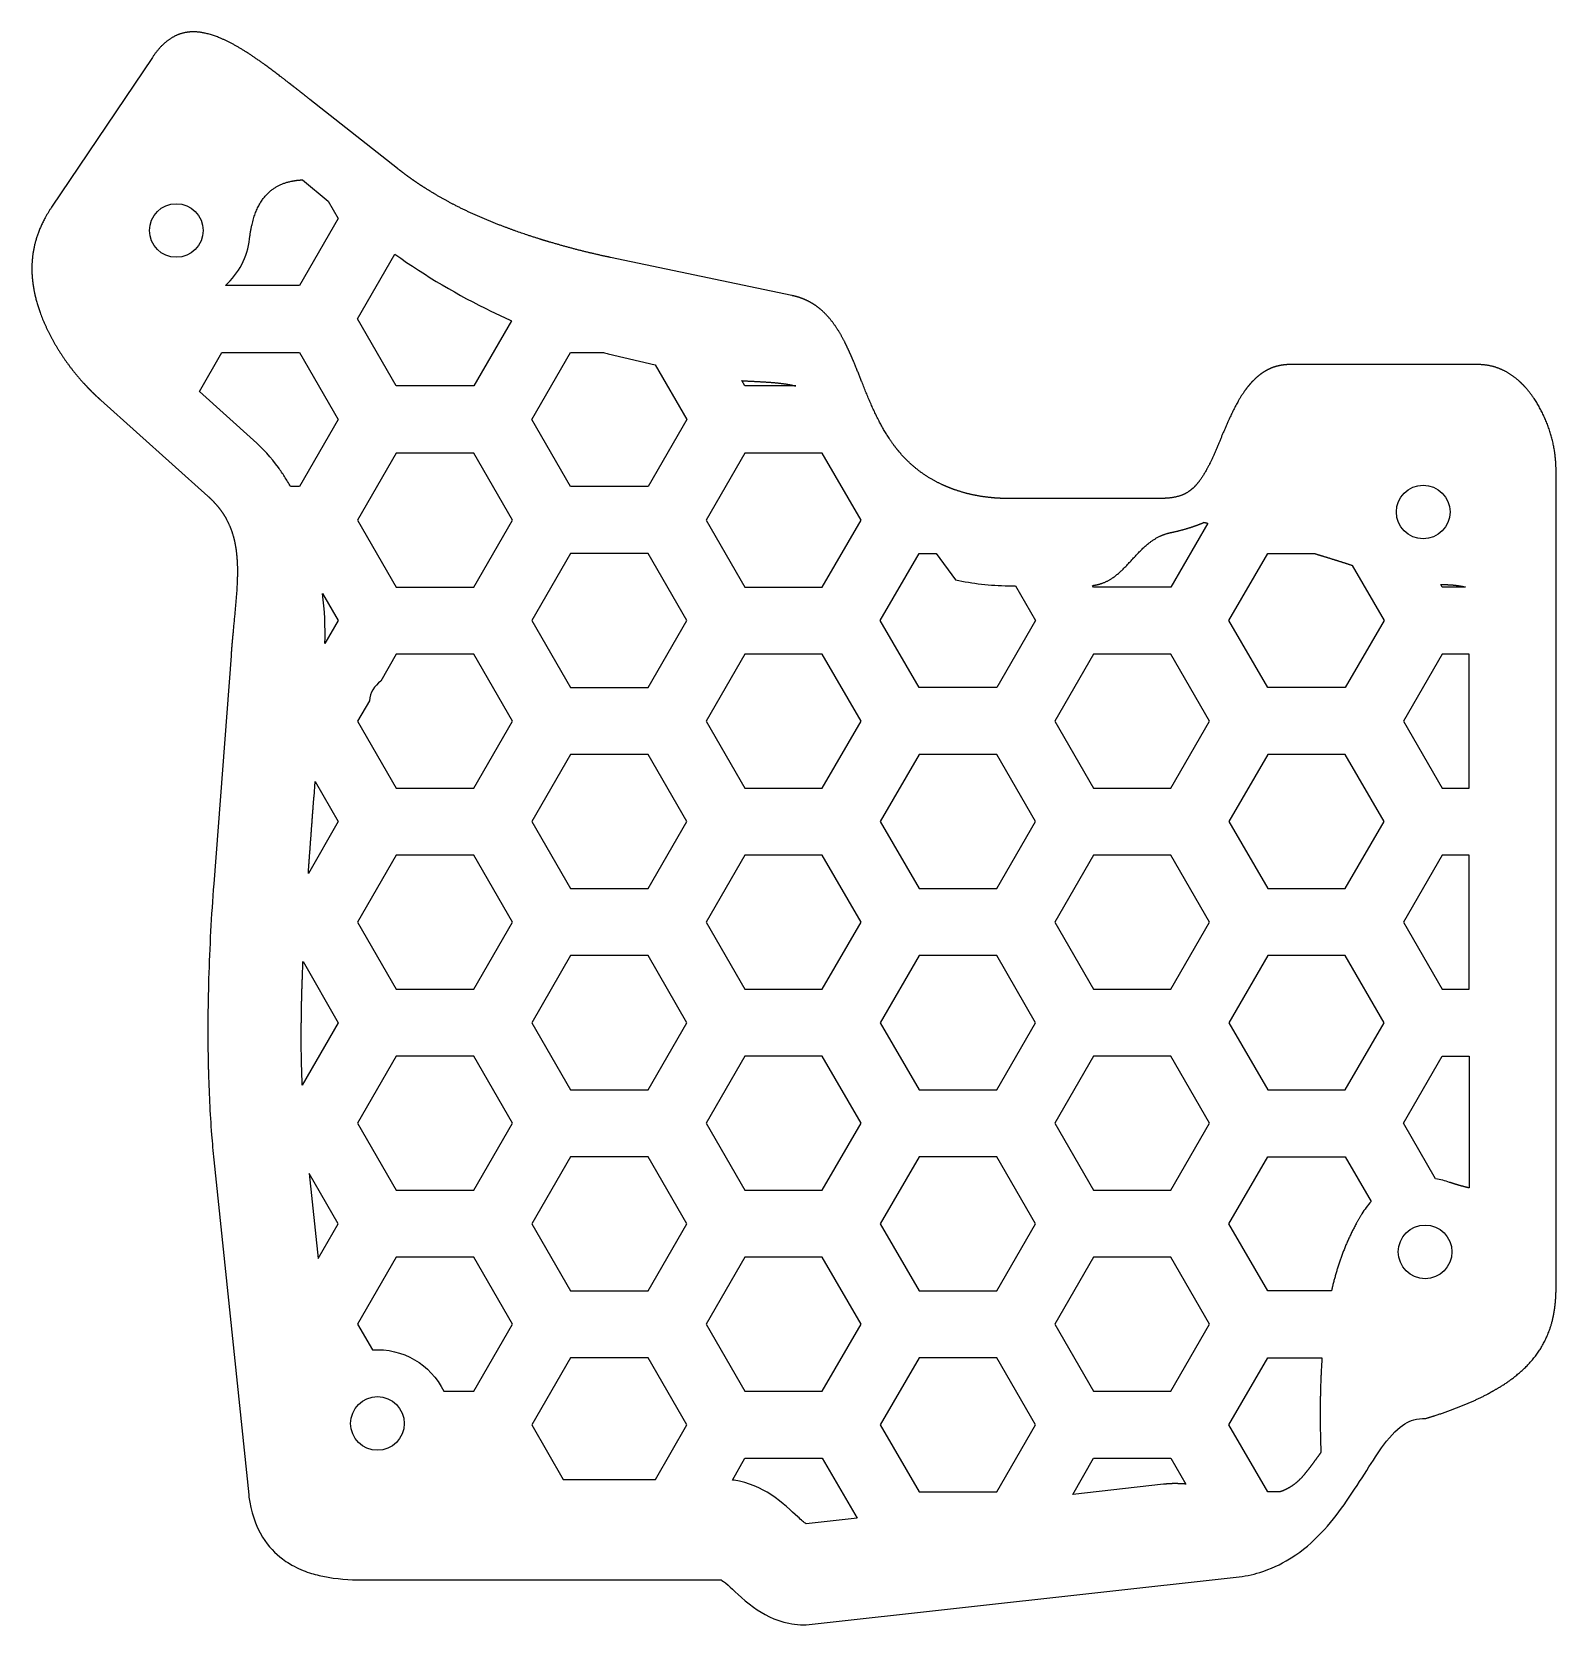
# Model space of a CAD drawing. Header units: millimetres. Extents: x -76 to 38, y -70 to 49.
import ezdxf

# ---------------------------------------------------------------- set-up
doc = ezdxf.new("R2010")
doc.units = ezdxf.units.MM
doc.layers.get('0').update_dxf_attribs({"linetype": 'CONTINUOUS'})

msp = doc.modelspace()

# ---------------------------------------------------------------- linework, layer by layer
for p, q in [((-66.78, 46.92), (-74.3, 35.74)), ((-48.49, 38.62), (-55.04, 43.78)), ((-55.58, 37.78), (-53.67, 36.2)), ((-53.67, 36.2), (-52.92, 34.9)), ((-52.92, 34.9), (-55.81, 29.9)), ((-51.48, 27.4), (-48.69, 32.23)), ((-19.09, 29.15), (-32.61, 31.99)), ((-55.81, 29.9), (-61.34, 29.9)), ((-48.59, 22.4), (-51.48, 27.4)), ((-40, 27.27), (-42.82, 22.4)), ((-63.28, 21.99), (-61.6, 24.9)), ((-61.6, 24.9), (-55.81, 24.9)), ((-55.81, 24.9), (-52.92, 19.9)), ((-38.49, 19.9), (-35.6, 24.9)), ((-35.6, 24.9), (-33.15, 24.9)), ((-32.78, 24.81), (-29.28, 23.99)), ((-29.28, 23.99), (-26.92, 19.9)), ((32.02, 24), (18.1, 24)), ((-22.59, 22.4), (-22.82, 22.8)), ((-59.24, 18.36), (-63.28, 21.99)), ((-42.82, 22.4), (-48.59, 22.4)), ((-18.78, 22.4), (-22.59, 22.4)), ((-70.63, 21.35), (-62.64, 14.18)), ((-52.92, 19.9), (-55.81, 14.9)), ((-35.6, 14.9), (-38.49, 19.9)), ((-26.92, 19.9), (-29.81, 14.9)), ((37.91, -44.87), (37.91, 16)), ((-55.81, 14.9), (-56.48, 14.9)), ((-29.81, 14.9), (-35.6, 14.9)), ((7.42, 14), (-2.94, 14)), ((11.93, 12.16), (9.18, 7.4)), ((-12.49, 4.9), (-9.6, 9.9)), ((-9.6, 9.9), (-8.33, 9.9)), ((-8.33, 9.9), (-6.88, 7.95)), ((13.51, 4.9), (16.4, 9.9)), ((16.4, 9.9), (19.91, 9.9)), ((22.7, 9.02), (25.08, 4.9)), ((-2.94, 7.5), (-2.42, 7.5)), ((-2.42, 7.5), (-0.92, 4.9)), ((3.41, 7.4), (3.34, 7.52)), ((9.18, 7.4), (3.41, 7.4)), ((29.41, 7.4), (29.31, 7.58)), ((31.15, 7.4), (29.41, 7.4)), ((-54.09, 6.92), (-52.92, 4.9)), ((-52.92, 4.9), (-53.91, 3.18)), ((-9.6, -0.1), (-12.49, 4.9)), ((-0.92, 4.9), (-3.81, -0.1)), ((16.4, -0.1), (13.51, 4.9)), ((25.08, 4.9), (22.19, -0.1)), ((-60.92, 2.26), (-62.21, -14.75)), ((-3.81, -0.1), (-9.6, -0.1)), ((22.19, -0.1), (16.4, -0.1)), ((-54.73, -8.24), (-54.65, -7.11)), ((-54.65, -7.11), (-52.92, -10.1)), ((-52.92, -10.1), (-55.15, -13.97)), ((-55.55, -20.54), (-52.92, -25.1)), ((-52.92, -25.1), (-55.61, -29.76)), ((26.52, -32.6), (29.41, -27.6)), ((29.41, -27.6), (31.44, -27.6)), ((31.44, -27.6), (31.44, -37.43)), ((28.92, -36.75), (26.52, -32.6)), ((-62.2, -35.33), (-59.6, -60.33)), ((13.51, -40.1), (16.4, -35.1)), ((16.4, -35.1), (22.19, -35.1)), ((22.19, -35.1), (24.12, -38.44)), ((16.4, -45.1), (13.51, -40.1)), ((21.16, -45.1), (16.4, -45.1)), ((13.51, -55.1), (16.4, -50.1)), ((16.4, -50.1), (20.45, -50.1)), ((16.4, -60.1), (13.51, -55.1)), ((-23.52, -59.22), (-22.59, -57.6)), ((-22.59, -57.6), (-16.82, -57.6)), ((-16.82, -57.6), (-14.23, -62.07)), ((1.86, -60.29), (3.41, -57.6)), ((3.41, -57.6), (9.18, -57.6)), ((9.18, -57.6), (10.29, -59.52)), ((8.62, -59.54), (1.86, -60.29)), ((17.32, -60.1), (16.4, -60.1)), ((-14.23, -62.07), (-18.03, -62.49)), ((-17.58, -69.98), (14.04, -66.48)), ((-51.18, -66.67), (-24.37, -66.67))]:
    msp.add_line(p, q)
for points in [[(-48.59, 17.4), (-51.48, 12.4), (-48.59, 7.4), (-42.82, 7.4), (-39.93, 12.4), (-42.82, 17.4)], [(-22.59, 17.4), (-25.48, 12.4), (-22.59, 7.4), (-16.82, 7.4), (-13.93, 12.4), (-16.82, 17.4)], [(-29.81, 9.9), (-35.6, 9.9), (-38.49, 4.9), (-35.6, -0.1), (-29.81, -0.1), (-26.92, 4.9)], [(-16.82, 2.4), (-22.59, 2.4), (-25.48, -2.6), (-22.59, -7.6), (-16.82, -7.6), (-13.93, -2.6)], [(9.18, 2.4), (3.41, 2.4), (0.52, -2.6), (3.41, -7.6), (9.18, -7.6), (12.07, -2.6)], [(31.44, -7.6), (31.44, 2.4), (29.41, 2.4), (26.52, -2.6), (29.41, -7.6)], [(-29.81, -5.1), (-35.6, -5.1), (-38.49, -10.1), (-35.6, -15.1), (-29.81, -15.1), (-26.92, -10.1)], [(-9.6, -15.1), (-3.81, -15.1), (-0.92, -10.1), (-3.81, -5.1), (-9.6, -5.1), (-12.49, -10.1)], [(22.19, -5.1), (16.4, -5.1), (13.51, -10.1), (16.4, -15.1), (22.19, -15.1), (25.08, -10.1)], [(-48.59, -12.6), (-51.48, -17.6), (-48.59, -22.6), (-42.82, -22.6), (-39.93, -17.6), (-42.82, -12.6)], [(-22.59, -12.6), (-25.48, -17.6), (-22.59, -22.6), (-16.82, -22.6), (-13.93, -17.6), (-16.82, -12.6)], [(3.41, -12.6), (0.52, -17.6), (3.41, -22.6), (9.18, -22.6), (12.07, -17.6), (9.18, -12.6)], [(31.44, -22.6), (31.44, -12.6), (29.41, -12.6), (26.52, -17.6), (29.41, -22.6)], [(-29.81, -20.1), (-35.6, -20.1), (-38.49, -25.1), (-35.6, -30.1), (-29.81, -30.1), (-26.92, -25.1)], [(-9.6, -30.1), (-3.81, -30.1), (-0.92, -25.1), (-3.81, -20.1), (-9.6, -20.1), (-12.49, -25.1)], [(22.19, -20.1), (16.4, -20.1), (13.51, -25.1), (16.4, -30.1), (22.19, -30.1), (25.08, -25.1)], [(-42.82, -27.6), (-48.59, -27.6), (-51.48, -32.6), (-48.59, -37.6), (-42.82, -37.6), (-39.93, -32.6)], [(-16.82, -27.6), (-22.59, -27.6), (-25.48, -32.6), (-22.59, -37.6), (-16.82, -37.6), (-13.93, -32.6)], [(9.18, -27.6), (3.41, -27.6), (0.52, -32.6), (3.41, -37.6), (9.18, -37.6), (12.07, -32.6)], [(-29.81, -35.1), (-35.6, -35.1), (-38.49, -40.1), (-35.6, -45.1), (-29.81, -45.1), (-26.92, -40.1)], [(-9.6, -45.1), (-3.81, -45.1), (-0.92, -40.1), (-3.81, -35.1), (-9.6, -35.1), (-12.49, -40.1)], [(-52.92, -40.1), (-55.08, -36.36), (-54.42, -42.7)], [(-16.82, -52.6), (-13.93, -47.6), (-16.82, -42.6), (-22.59, -42.6), (-25.48, -47.6), (-22.59, -52.6)], [(3.41, -42.6), (0.52, -47.6), (3.41, -52.6), (9.18, -52.6), (12.07, -47.6), (9.18, -42.6)], [(-38.49, -55.1), (-36.14, -59.17), (-29.27, -59.17), (-26.92, -55.1), (-29.81, -50.1), (-35.6, -50.1)], [(-3.81, -50.1), (-9.6, -50.1), (-12.49, -55.1), (-9.6, -60.1), (-3.81, -60.1), (-0.92, -55.1)]]:
    msp.add_lwpolyline(points, close=True)
for points in [[(-48.59, 2.4), (-49.75, 0.38, 0.222614), (-50.6, -1.08), (-51.48, -2.6), (-48.59, -7.6), (-42.82, -7.6), (-39.93, -2.6), (-42.82, 2.4)], [(-51.48, -47.6), (-50.37, -49.51, -0.305825), (-45.05, -52.6), (-42.82, -52.6), (-39.93, -47.6), (-42.82, -42.6), (-48.59, -42.6)]]:
    msp.add_lwpolyline(points, format="xyb", close=True)
for centre in [(-65, 34), (28, 13), (28.14, -42.2), (-50, -55)]:
    msp.add_circle(centre, 2)
for centre, start, end in [((-65, 34), 311.784, 353.4425), ((28.14, -42.2), 70.5539, 81.8034), ((28.14, -42.2), 136.9016, 149.029)]:
    msp.add_arc(centre, 5.5, start, end)
for points, degree, knots in [([(-63.86, 48.82), (-64.03, 48.81), (-64.66, 48.75), (-65.27, 48.52), (-65.85, 48.11), (-66.4, 47.49), (-66.78, 46.92)], 5, [-0.2692222, -0.2692222, -0.2692222, -0.2692222, -0.2692222, -0.2692222, -0.2, 0, 0, 0, 0, 0, 0]), ([(-56.46, 44.9), (-56.62, 45.02), (-57.24, 45.51), (-58.37, 46.37), (-59.88, 47.46), (-61.42, 48.35), (-62.75, 48.77), (-63.55, 48.83), (-63.86, 48.82)], 5, [-0.8699138, -0.8699138, -0.8699138, -0.8699138, -0.8699138, -0.8699138, -0.8, -0.6, -0.4, -0.2692222, -0.2692222, -0.2692222, -0.2692222, -0.2692222, -0.2692222]), ([(-59.54, 33.37), (-59.44, 34.18), (-59.14, 35.58), (-58.51, 36.75), (-57.6, 37.42), (-56.49, 37.71), (-55.78, 37.77), (-55.58, 37.78)], 5, [0, 0, 0, 0, 0, 0, 0.2, 0.4, 0.4772665, 0.4772665, 0.4772665, 0.4772665, 0.4772665, 0.4772665]), ([(-37.54, 33.25), (-37.88, 33.36), (-38.87, 33.67), (-40.52, 34.23), (-42.41, 34.98), (-44.25, 35.85), (-45.72, 36.7), (-46.56, 37.24), (-46.81, 37.4)], 5, [0.2964087, 0.2964087, 0.2964087, 0.2964087, 0.2964087, 0.2964087, 0.4, 0.6, 0.8, 0.8835016, 0.8835016, 0.8835016, 0.8835016, 0.8835016, 0.8835016]), ([(-74.3, 35.74), (-74.73, 35.1), (-75.31, 34.03), (-75.66, 32.96), (-75.81, 31.89), (-75.78, 30.84), (-75.74, 30.41)], 5, [0, 0, 0, 0, 0, 0, 0.2, 0.3402706, 0.3402706, 0.3402706, 0.3402706, 0.3402706, 0.3402706]), ([(-48.69, 32.23), (-46.38, 30.59), (-43.98, 29.18), (-41.5, 27.97), (-41, 27.73), (-40.5, 27.49), (-40, 27.27)], 3, [0.1652217, 0.1652217, 0.1652217, 0.1652217, 0.5612534, 0.5612534, 0.5612534, 0.6399072, 0.6399072, 0.6399072, 0.6399072]), ([(-32.61, 31.99), (-33.28, 32.13), (-34.27, 32.35), (-35.26, 32.6), (-36.24, 32.87), (-37.22, 33.16), (-37.54, 33.25)], 5, [0, 0, 0, 0, 0, 0, 0.2, 0.2964087, 0.2964087, 0.2964087, 0.2964087, 0.2964087, 0.2964087]), ([(-75.66, 29.8), (-75.65, 29.74), (-75.54, 29.07), (-75.2, 27.8), (-74.54, 26.23), (-73.66, 24.75), (-72.64, 23.42), (-71.96, 22.66), (-71.71, 22.4)], 5, [0.3797956, 0.3797956, 0.3797956, 0.3797956, 0.3797956, 0.3797956, 0.4, 0.6, 0.8, 0.9091924, 0.9091924, 0.9091924, 0.9091924, 0.9091924, 0.9091924]), ([(-15.04, 25.47), (-15.14, 25.67), (-15.47, 26.32), (-15.88, 26.99), (-16.34, 27.59), (-16.87, 28.08), (-17.29, 28.39), (-17.36, 28.43)], 5, [-0.2439594, -0.2439594, -0.2439594, -0.2439594, -0.2439594, -0.2439594, -0.2, -0.1, -0.0825409, -0.0825409, -0.0825409, -0.0825409, -0.0825409, -0.0825409]), ([(-11.12, 17.53), (-11.38, 17.84), (-11.91, 18.56), (-12.66, 19.78), (-13.3, 21.22), (-13.87, 22.72), (-14.29, 23.77), (-14.51, 24.3), (-14.53, 24.34)], 5, [-0.5838553, -0.5838553, -0.5838553, -0.5838553, -0.5838553, -0.5838553, -0.5, -0.4, -0.3, -0.2913407, -0.2913407, -0.2913407, -0.2913407, -0.2913407, -0.2913407]), ([(16.78, 23.78), (16.68, 23.74), (16.35, 23.6), (16.04, 23.42), (15.75, 23.21), (15.48, 22.96), (15.3, 22.77)], 5, [0.07013847, 0.07013847, 0.07013847, 0.07013847, 0.07013847, 0.07013847, 0.1, 0.16779635, 0.16779635, 0.16779635, 0.16779635, 0.16779635, 0.16779635]), ([(35.31, 22.62), (35.08, 22.84), (34.52, 23.32), (33.9, 23.68), (33.22, 23.92), (32.46, 24), (32.02, 24)], 5, [0.6435258, 0.6435258, 0.6435258, 0.6435258, 0.6435258, 0.6435258, 0.8, 1, 1, 1, 1, 1, 1]), ([(-22.82, 22.8), (-22.53, 22.78), (-21.76, 22.74), (-20.93, 22.7), (-20.12, 22.65), (-19.33, 22.53), (-18.84, 22.41), (-18.78, 22.4)], 5, [0.273315, 0.273315, 0.273315, 0.273315, 0.273315, 0.273315, 0.4, 0.6, 0.6307366, 0.6307366, 0.6307366, 0.6307366, 0.6307366, 0.6307366]), ([(37.91, 16), (37.91, 16.49), (37.86, 17.45), (37.6, 18.84), (37.07, 20.23), (36.33, 21.47), (35.73, 22.2), (35.38, 22.56), (35.31, 22.62)], 5, [0, 0, 0, 0, 0, 0, 0.2, 0.4, 0.6, 0.6435258, 0.6435258, 0.6435258, 0.6435258, 0.6435258, 0.6435258]), ([(14.94, 22.37), (14.93, 22.35), (14.67, 22.03), (14.2, 21.34), (13.59, 20.17), (12.91, 18.51), (12.19, 16.74), (11.61, 15.66), (11.16, 15.09), (10.87, 14.8), (10.74, 14.7)], 5, [0.1955668, 0.1955668, 0.1955668, 0.1955668, 0.1955668, 0.1955668, 0.2, 0.3, 0.4, 0.5, 0.6, 0.6699934, 0.6699934, 0.6699934, 0.6699934, 0.6699934, 0.6699934]), ([(-7.57, 14.9), (-7.89, 15.04), (-8.61, 15.38), (-9.37, 15.84), (-10.07, 16.39), (-10.71, 17.05), (-11.07, 17.47), (-11.12, 17.53)], 5, [-0.7804508, -0.7804508, -0.7804508, -0.7804508, -0.7804508, -0.7804508, -0.7, -0.6, -0.5838553, -0.5838553, -0.5838553, -0.5838553, -0.5838553, -0.5838553]), ([(-56.48, 14.9), (-56.62, 15.15), (-56.77, 15.4), (-56.93, 15.64), (-57.07, 15.87), (-57.23, 16.1), (-57.39, 16.32)], 3, [-0.22990646, -0.22990646, -0.22990646, -0.22990646, -0.18394581, -0.18394581, -0.18394581, -0.14101636, -0.14101636, -0.14101636, -0.14101636]), ([(-4.02, 14.05), (-4.23, 14.07), (-4.87, 14.13), (-5.58, 14.25), (-6.3, 14.43), (-7, 14.67), (-7.49, 14.87), (-7.57, 14.9)], 5, [-0.9489645, -0.9489645, -0.9489645, -0.9489645, -0.9489645, -0.9489645, -0.9, -0.8, -0.7804508, -0.7804508, -0.7804508, -0.7804508, -0.7804508, -0.7804508]), ([(10.74, 14.7), (10.69, 14.66), (10.46, 14.47), (10.03, 14.22), (9.39, 14.04), (8.71, 14), (8.07, 14), (7.64, 14), (7.42, 14)], 5, [0.6699934, 0.6699934, 0.6699934, 0.6699934, 0.6699934, 0.6699934, 0.7, 0.8, 0.9, 1, 1, 1, 1, 1, 1]), ([(-61.33, 12.59), (-61.29, 12.51), (-61.01, 12), (-60.8, 11.48), (-60.66, 10.94), (-60.56, 10.38), (-60.51, 9.9), (-60.51, 9.9)], 5, [0.1610531, 0.1610531, 0.1610531, 0.1610531, 0.1610531, 0.1610531, 0.2, 0.4, 0.4015816, 0.4015816, 0.4015816, 0.4015816, 0.4015816, 0.4015816]), ([(9.19, 11.47), (9.4, 11.51), (9.96, 11.64), (10.47, 11.78), (10.95, 11.94), (11.39, 12.11), (11.66, 12.23)], 5, [0.1613194, 0.1613194, 0.1613194, 0.1613194, 0.1613194, 0.1613194, 0.2, 0.2683588, 0.2683588, 0.2683588, 0.2683588, 0.2683588, 0.2683588]), ([(3.34, 7.52), (3.58, 7.55), (4.11, 7.65), (4.84, 7.99), (5.69, 8.73), (6.65, 9.89), (7.52, 10.76), (8.3, 11.22), (8.88, 11.4), (9.19, 11.47)], 5, [0.045646, 0.045646, 0.045646, 0.045646, 0.045646, 0.045646, 0.2, 0.4, 0.6, 0.8, 1, 1, 1, 1, 1, 1]), ([(-60.51, 9.9), (-60.46, 9.43), (-60.41, 8.47), (-60.47, 6.98), (-60.64, 5.44), (-60.79, 3.86), (-60.88, 2.79), (-60.92, 2.26)], 5, [0.4015816, 0.4015816, 0.4015816, 0.4015816, 0.4015816, 0.4015816, 0.6, 0.8, 1, 1, 1, 1, 1, 1]), ([(19.91, 9.9), (19.96, 9.88), (20.52, 9.71), (21.08, 9.54), (21.64, 9.36), (22.19, 9.19), (22.7, 9.02)], 5, [-0.4170143, -0.4170143, -0.4170143, -0.4170143, -0.4170143, -0.4170143, -0.4, -0.2290279, -0.2290279, -0.2290279, -0.2290279, -0.2290279, -0.2290279]), ([(-55.15, -13.97), (-55.13, -13.56), (-55.04, -12.42), (-54.96, -11.27), (-54.87, -10.12), (-54.79, -8.97), (-54.73, -8.24)], 5, [-0.3104517, -0.3104517, -0.3104517, -0.3104517, -0.3104517, -0.3104517, -0.2, 0, 0, 0, 0, 0, 0]), ([(-55.68, -26.73), (-55.68, -25.99), (-55.68, -24.75), (-55.66, -23.52), (-55.62, -22.28), (-55.57, -21.04), (-55.55, -20.54)], 5, [-1, -1, -1, -1, -1, -1, -0.8, -0.6658162, -0.6658162, -0.6658162, -0.6658162, -0.6658162, -0.6658162]), ([(-62.62, -28.33), (-62.62, -28.43), (-62.61, -28.52), (-62.61, -28.62), (-62.57, -30.22), (-62.49, -31.84), (-62.37, -33.46)], 3, [0.6644322, 0.6644322, 0.6644322, 0.6644322, 0.6780127, 0.6780127, 0.6780127, 0.9104544, 0.9104544, 0.9104544, 0.9104544]), ([(23.42, -39.37), (23.03, -40.02), (22.43, -41.13), (21.95, -42.27), (21.57, -43.44), (21.27, -44.62), (21.16, -45.1)], 5, [0, 0, 0, 0, 0, 0, 0.2, 0.3378308, 0.3378308, 0.3378308, 0.3378308, 0.3378308, 0.3378308]), ([(33.17, -52.6), (33.28, -52.54), (33.88, -52.2), (34.92, -51.52), (36.02, -50.58), (36.9, -49.43), (37.44, -48.11), (37.66, -47.24), (37.71, -46.98)], 5, [0.3573716, 0.3573716, 0.3573716, 0.3573716, 0.3573716, 0.3573716, 0.4, 0.6, 0.8, 0.8801303, 0.8801303, 0.8801303, 0.8801303, 0.8801303, 0.8801303]), ([(20.45, -50.1), (20.41, -50.77), (20.33, -52.16), (20.3, -53.57), (20.31, -54.98), (20.34, -56.4), (20.37, -57.15)], 5, [0.6171684, 0.6171684, 0.6171684, 0.6171684, 0.6171684, 0.6171684, 0.8, 1, 1, 1, 1, 1, 1]), ([(28.2, -54.62), (28.81, -54.44), (29.86, -54.1), (30.88, -53.72), (31.86, -53.3), (32.78, -52.82), (33.17, -52.6)], 5, [0, 0, 0, 0, 0, 0, 0.2, 0.3573716, 0.3573716, 0.3573716, 0.3573716, 0.3573716, 0.3573716]), ([(18.04, -65.1), (18.2, -65.01), (18.35, -64.91), (18.49, -64.81), (20.12, -63.69), (21.31, -62.2), (22.28, -60.8), (23.39, -59.2), (24.26, -57.68), (25.05, -56.62), (25.65, -55.82), (26.17, -55.32), (26.63, -55.03), (27.07, -54.76), (27.48, -54.62), (28.2, -54.62)], 3, [0.1517854, 0.1517854, 0.1517854, 0.1517854, 0.1711286, 0.1711286, 0.1711286, 0.385935, 0.385935, 0.385935, 0.6327296, 0.6327296, 0.6327296, 0.8211599, 0.8211599, 0.8211599, 1, 1, 1, 1]), ([(20.37, -57.15), (20.24, -57.34), (19.98, -57.7), (19.73, -58.05), (19.46, -58.4), (19.2, -58.73), (19.07, -58.88)], 5, [0.35738839, 0.35738839, 0.35738839, 0.35738839, 0.35738839, 0.35738839, 0.4, 0.43813091, 0.43813091, 0.43813091, 0.43813091, 0.43813091, 0.43813091]), ([(-18.03, -62.49), (-18.16, -62.4), (-18.38, -62.21), (-18.65, -61.96), (-19.12, -61.54), (-19.73, -60.91), (-20.66, -60.31), (-21.37, -59.84), (-22.32, -59.4), (-23.38, -59.24), (-23.43, -59.23), (-23.48, -59.22), (-23.52, -59.22)], 3, [-0.6748045, -0.6748045, -0.6748045, -0.6748045, -0.5202736, -0.5202736, -0.5202736, -0.2601368, -0.2601368, -0.2601368, -0.059308, -0.059308, -0.059308, -0.0506321, -0.0506321, -0.0506321, -0.0506321]), ([(-59.6, -60.33), (-59.59, -60.39), (-59.59, -60.44), (-59.58, -60.5), (-59.45, -61.51), (-59.11, -62.61), (-58.56, -63.49), (-58.13, -64.17), (-57.61, -64.7), (-57.09, -65.1)], 3, [-1, -1, -1, -1, -0.9903296, -0.9903296, -0.9903296, -0.8077832, -0.8077832, -0.8077832, -0.6676893, -0.6676893, -0.6676893, -0.6676893]), ([(-57.09, -65.1), (-56.91, -65.24), (-56.74, -65.36), (-56.56, -65.46), (-56.1, -65.75), (-55.65, -65.94), (-55.23, -66.09)], 3, [-0.6676893, -0.6676893, -0.6676893, -0.6676893, -0.6197644, -0.6197644, -0.6197644, -0.4899972, -0.4899972, -0.4899972, -0.4899972]), ([(-55.23, -66.09), (-54.82, -66.23), (-54.44, -66.32), (-54.07, -66.4), (-53.01, -66.61), (-52.09, -66.67), (-51.18, -66.67)], 3, [-0.4899972, -0.4899972, -0.4899972, -0.4899972, -0.3629127, -0.3629127, -0.3629127, 0, 0, 0, 0]), ([(-24.37, -66.67), (-24.31, -66.7), (-24.13, -66.81), (-23.85, -67.06), (-23.44, -67.41), (-22.85, -68.05), (-21.94, -68.71), (-21.26, -69.2), (-20.36, -69.71), (-19.31, -69.91), (-18.74, -70.02), (-18.15, -70.05), (-17.58, -69.98)], 3, [0.1986225, 0.1986225, 0.1986225, 0.1986225, 0.3939888, 0.3939888, 0.3939888, 0.6763673, 0.6763673, 0.6763673, 0.8876649, 0.8876649, 0.8876649, 1, 1, 1, 1])]:
    msp.add_open_spline(points, degree=degree, knots=knots)
for points, degree in [([(-55.04, 43.78), (-55.31, 44), (-55.59, 44.22), (-55.87, 44.44), (-56.16, 44.67), (-56.46, 44.9)], 5), ([(-46.81, 37.4), (-47.15, 37.63), (-47.49, 37.86), (-47.83, 38.11), (-48.16, 38.36), (-48.49, 38.62)], 5), ([(-75.74, 30.41), (-75.73, 30.29), (-75.71, 30.17), (-75.7, 30.04), (-75.68, 29.92), (-75.66, 29.8)], 5), ([(-17.36, 28.43), (-17.66, 28.63), (-17.99, 28.81), (-18.33, 28.96), (-18.7, 29.07), (-19.09, 29.15)], 5), ([(-14.53, 24.34), (-14.63, 24.57), (-14.73, 24.8), (-14.83, 25.03), (-14.94, 25.25), (-15.04, 25.47)], 5), ([(-33.15, 24.9), (-33.03, 24.87), (-32.91, 24.84), (-32.78, 24.81)], 3), ([(18.1, 24), (17.81, 24), (17.54, 23.98), (17.27, 23.93), (17.02, 23.86), (16.78, 23.78)], 5), ([(15.3, 22.77), (15.22, 22.7), (15.15, 22.62), (15.08, 22.54), (15.01, 22.45), (14.94, 22.37)], 5), ([(-71.71, 22.4), (-71.68, 22.37), (-71.66, 22.34), (-71.63, 22.31), (-71.6, 22.29), (-71.58, 22.26)], 5), ([(-71.58, 22.26), (-71.4, 22.07), (-71.21, 21.88), (-71.02, 21.7), (-70.83, 21.52), (-70.63, 21.35)], 5), ([(-57.39, 16.32), (-57.93, 17.05), (-58.55, 17.74), (-59.24, 18.36)], 3), ([(-62.64, 14.18), (-62.31, 13.88), (-62.01, 13.57), (-61.75, 13.25), (-61.53, 12.92), (-61.33, 12.59)], 5), ([(-2.94, 14), (-3.15, 14), (-3.37, 14.01), (-3.59, 14.02), (-3.8, 14.03), (-4.02, 14.05)], 5), ([(11.66, 12.23), (11.72, 12.22), (11.77, 12.2), (11.82, 12.19), (11.88, 12.17), (11.93, 12.16)], 5), ([(-6.88, 7.95), (-6.24, 7.8), (-5.6, 7.69), (-4.95, 7.62)], 3), ([(-4.95, 7.62), (-4.28, 7.54), (-3.61, 7.5), (-2.94, 7.5)], 3), ([(29.31, 7.58), (29.72, 7.59), (30.11, 7.58), (30.48, 7.54), (30.82, 7.48), (31.15, 7.4)], 5), ([(-53.91, 3.18), (-53.88, 4.43), (-53.94, 5.68), (-54.09, 6.92)], 3), ([(-62.21, -14.75), (-62.39, -17.11), (-62.52, -19.46), (-62.59, -21.82)], 3), ([(-62.59, -21.82), (-62.65, -23.98), (-62.67, -26.15), (-62.62, -28.33)], 3), ([(-55.61, -29.76), (-55.65, -28.75), (-55.67, -27.75), (-55.68, -26.73)], 3), ([(-62.37, -33.46), (-62.32, -34.08), (-62.26, -34.71), (-62.2, -35.33)], 3), ([(31.44, -37.43), (31.17, -37.37), (30.89, -37.3), (30.6, -37.22), (30.29, -37.12), (29.97, -37.01)], 5), ([(37.71, -46.98), (37.79, -46.6), (37.85, -46.19), (37.89, -45.77), (37.91, -45.33), (37.91, -44.87)], 5), ([(19.07, -58.88), (18.76, -59.25), (18.43, -59.55), (18.08, -59.79), (17.71, -59.97), (17.32, -60.1)], 5), ([(10.29, -59.52), (9.95, -59.5), (9.61, -59.48), (9.28, -59.48), (8.95, -59.5), (8.62, -59.54)], 5), ([(15.82, -66.11), (16.61, -65.86), (17.36, -65.52), (18.04, -65.1)], 3), ([(14.04, -66.48), (14.64, -66.41), (15.24, -66.29), (15.82, -66.11)], 3)]:
    msp.add_open_spline(points, degree=degree)

doc.saveas('drawing.dxf')
